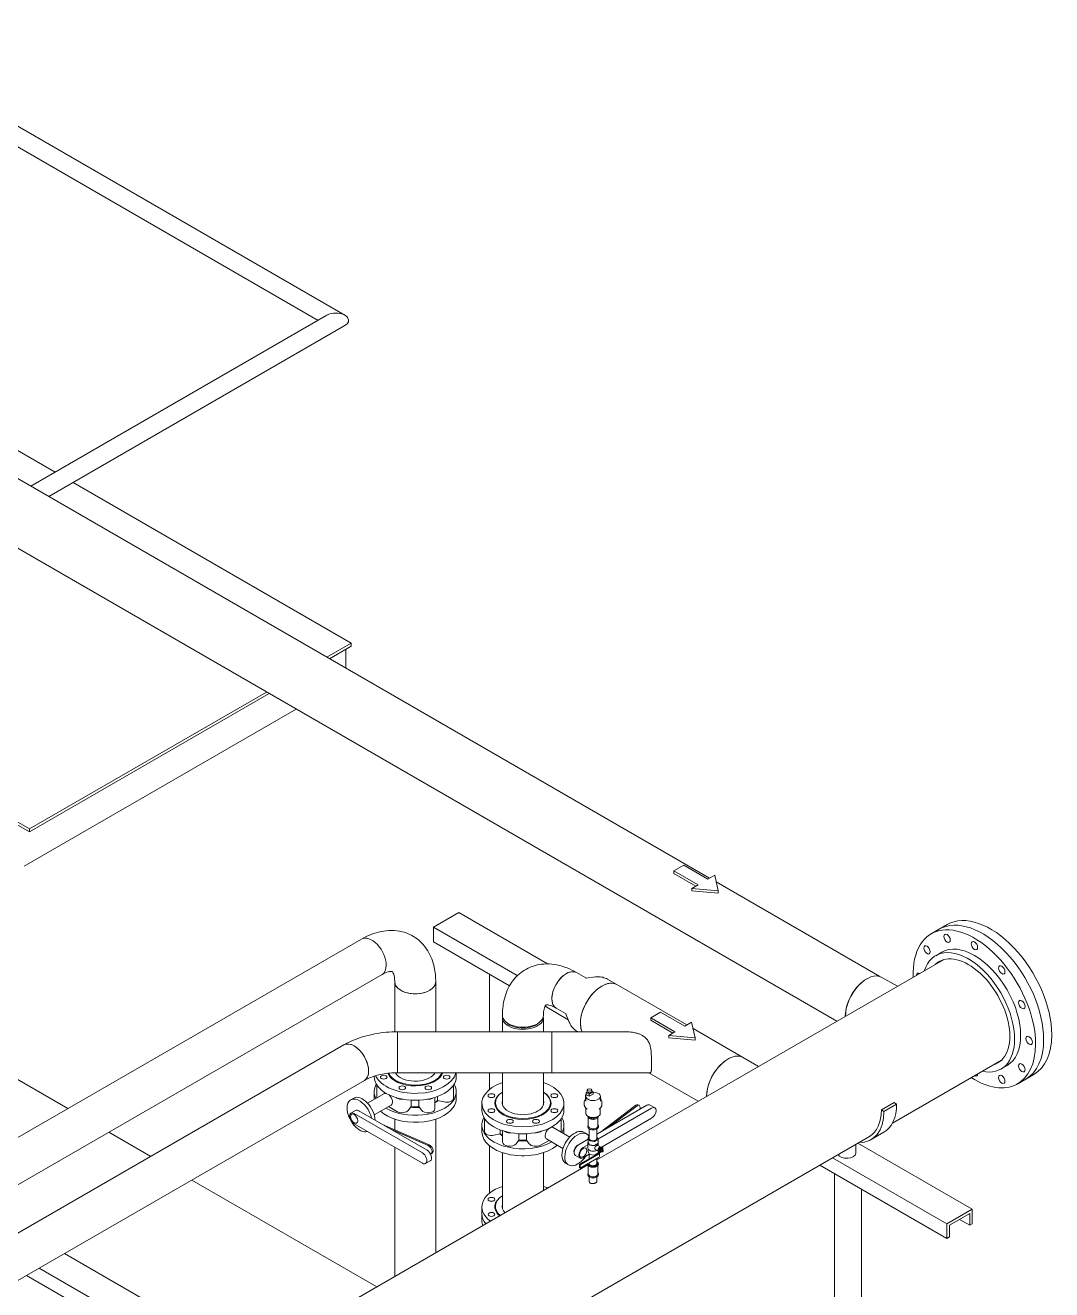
# Model space of a CAD drawing. Header units: millimetres. Extents: x -312439 to 477422, y -331570 to 212570.
# Drawn here: x 414690 to 416444, y 92585 to 94746 of the extents above; entities that cross this region are included whole.
import ezdxf

# ---------------------------------------------------------------- set-up
doc = ezdxf.new("R2010")
doc.units = ezdxf.units.MM

msp = doc.modelspace()

# ---------------------------------------------------------------- linework, layer by layer
at = {"color": 0, "linetype": 'Continuous', "lineweight": 0, "extrusion": (1.25969e-16, 0.816497, 0.57735)}
for p, q in [((414377.765, 94745.93), (415236.075, 94250.385)), ((414377.765, 94710.571), (415190.141, 94241.545)), ((415205.452, 94250.385), (414699.124, 93958.057)), ((415236.075, 94232.705), (414729.747, 93940.377)), ((415859.546, 93288.087), (414228.862, 94229.563)), ((414383.426, 94188.337), (414740.704, 93982.063)), ((416076.964, 93043.54), (414177.324, 94140.297)), ((414771.327, 93964.383), (415246.993, 93689.757)), ((415246.993, 93689.757), (415205.413, 93665.751)), ((415209.744, 93663.25), (415246.993, 93684.756)), ((415237.734, 93647.09), (415237.734, 93679.411)), ((415246.993, 93684.756), (415246.993, 93689.757)), ((415102.338, 93606.24), (414696.997, 93372.217)), ((414696.997, 93367.216), (415106.669, 93603.74)), ((414687.738, 93308.859), (415152.577, 93577.234)), ((414374.311, 93553.519), (414696.997, 93367.216)), ((414696.997, 93372.217), (414376.909, 93557.02)), ((413891.843, 93397.017), (414762.668, 92894.246)), ((414696.997, 93367.216), (414696.997, 93372.217)), ((415815.176, 93310.136), (415798.565, 93300.546)), ((415856.456, 93286.303), (415815.176, 93310.136)), ((415798.565, 93300.546), (415839.845, 93276.713)), ((415798.565, 93300.546), (415798.565, 93296.274)), ((415798.565, 93296.274), (415836.145, 93274.577)), ((415868.201, 93293.085), (415856.456, 93286.303)), ((415874.168, 93266.487), (415868.201, 93293.085)), ((416150.655, 93120.015), (415870.777, 93281.603)), ((415839.845, 93276.713), (415829.158, 93270.543)), ((415829.158, 93270.543), (415874.168, 93266.487)), ((415829.158, 93270.543), (415829.158, 93266.271)), ((415829.158, 93266.271), (415874.168, 93262.215)), ((415874.168, 93266.487), (415874.168, 93262.215)), ((415430.852, 93229.174), (415387.546, 93204.171)), ((415582.634, 93141.543), (415430.852, 93229.174)), ((415530.754, 93121.49), (415387.546, 93204.171)), ((415387.546, 93204.171), (415387.546, 93179.168)), ((416265.651, 93208.771), (416238.108, 93192.869)), ((413650.523, 92252.149), (415264.538, 93184.001)), ((415517.458, 93104.163), (415387.546, 93179.168)), ((416256.176, 93161.576), (416245.869, 93155.625)), ((416259.164, 93148.733), (415666.825, 92806.746)), ((415299.539, 93123.376), (413442.14, 92051.007)), ((415321.286, 93025.48), (415321.286, 93110.821)), ((415391.289, 93025.535), (415391.289, 93110.821)), ((415483.066, 93124.019), (415483.066, 93025.535)), ((415632.092, 93126.744), (415647.998, 93117.56)), ((415647.761, 93117.278), (415664.254, 93119.334)), ((415684.953, 93115.318), (415820.344, 93037.15)), ((416180.407, 93103.263), (416153.913, 93118.559)), ((415617.786, 93046.239), (415578.104, 93069.149)), ((415597.09, 93066.119), (415612.996, 93056.936)), ((415505.34, 93049.872), (415505.34, 93025.535)), ((415575.343, 93049.872), (415575.343, 93025.535)), ((415613.122, 93057.282), (415619.588, 93041.97)), ((415775.606, 93058.987), (415758.996, 93049.397)), ((415758.996, 93049.397), (415800.275, 93025.564)), ((415758.996, 93049.397), (415758.996, 93045.125)), ((415758.996, 93045.125), (415796.576, 93023.428)), ((415816.886, 93035.154), (415775.606, 93058.987)), ((415828.632, 93041.935), (415816.886, 93035.154)), ((415834.598, 93015.338), (415828.632, 93041.935)), ((415326.167, 93025.535), (415326.167, 92955.532)), ((415717.15, 93025.535), (415326.167, 93025.535)), ((415589.746, 92955.532), (415589.746, 93025.535)), ((415633.416, 93026.052), (415634.311, 93025.535)), ((415800.275, 93025.564), (415789.589, 93019.394)), ((415831.098, 93030.942), (415943.121, 92966.265)), ((413775.151, 92160.582), (415234.416, 93003.09)), ((415789.589, 93019.394), (415834.598, 93015.338)), ((415789.589, 93019.394), (415789.589, 93015.122)), ((415789.589, 93015.122), (415834.598, 93011.065)), ((415834.598, 93015.338), (415834.598, 93011.065)), ((416358.32, 92976.99), (416171.913, 92869.368)), ((415757.566, 92955.532), (415326.167, 92955.532)), ((415426.413, 92948.9), (415426.413, 92955.532)), ((415483.066, 92955.532), (415483.066, 92926.905)), ((415505.34, 92955.532), (415505.34, 92900.846)), ((415575.343, 92955.532), (415575.343, 92900.846)), ((415755.56, 92955.532), (415840.045, 92906.755)), ((416367.948, 92967.981), (416357.641, 92962.03)), ((413596.082, 91976.364), (415269.418, 92942.465)), ((415286.162, 92948.9), (415286.162, 92949.671)), ((415290.386, 92935.062), (415290.386, 92912.513)), ((415421.801, 92934.46), (415421.801, 92911.972)), ((416413.558, 92952.589), (416386.015, 92936.687)), ((415251.226, 92912.156), (415246.13, 92909.265)), ((415303.851, 92919.867), (415274.886, 92903.433)), ((415286.162, 92923.284), (415286.162, 92911.382)), ((415325.1, 92912.298), (415323.944, 92912.977)), ((415390.04, 92913.411), (415390.04, 92893.951)), ((415394.481, 92914.945), (415394.481, 92908.238)), ((415426.413, 92923.284), (415426.413, 92911.382)), ((415647.202, 92917.995), (415648.228, 92918.588)), ((415648.228, 92917.402), (415647.202, 92917.995)), ((415647.202, 92917.995), (415647.202, 92909.899)), ((415647.883, 92915.039), (415647.883, 92906.969)), ((415648.228, 92921.655), (415650.541, 92922.991)), ((415648.228, 92921.655), (415648.228, 92917.402)), ((415653.439, 92918.647), (415648.228, 92921.655)), ((415648.882, 92917.857), (415653.439, 92915.226)), ((415650.439, 92926.006), (415650.439, 92923.49)), ((415653.439, 92918.647), (415660.198, 92922.55)), ((415653.439, 92915.226), (415660.198, 92919.129)), ((415653.439, 92915.226), (415653.439, 92918.647)), ((415657.919, 92926.006), (415657.919, 92923.49)), ((415660.198, 92922.55), (415657.919, 92923.866)), ((415660.198, 92919.129), (415660.198, 92922.55)), ((415672.721, 92915.039), (415672.721, 92906.969)), ((415246.34, 92886.403), (415254.356, 92891.031)), ((415376.643, 92822.992), (415259.715, 92890.5)), ((415315.063, 92900.106), (415286.098, 92883.672)), ((415310.807, 92897.692), (415325.1, 92889.295)), ((415344.56, 92891.479), (415349.098, 92897.652)), ((415349.098, 92908.627), (415349.098, 92897.652)), ((415362.647, 92908.58), (415362.647, 92897.584)), ((415362.647, 92897.584), (415366.998, 92891.366)), ((415390.04, 92904.315), (415390.284, 92904.456)), ((415394.481, 92908.238), (415405.152, 92905.623)), ((415470.216, 92891.643), (415470.216, 92903.544)), ((415610.467, 92891.643), (415610.467, 92903.544)), ((415645.244, 92905.868), (415645.244, 92900.482)), ((415647.202, 92909.899), (415647.883, 92909.506)), ((415647.98, 92895.21), (415647.98, 92886.114)), ((415650.01, 92893.522), (415648.112, 92895.098)), ((415752.272, 92899.845), (415666.825, 92850.512)), ((415668.579, 92842.268), (415760.288, 92895.216)), ((415670.594, 92893.522), (415672.492, 92895.098)), ((415672.624, 92895.21), (415672.624, 92886.114)), ((415733.405, 92899.986), (415673.125, 92854.149)), ((415675.361, 92905.868), (415675.361, 92900.482)), ((415687.184, 92862.266), (415735.552, 92899.045)), ((415738.995, 92899.897), (415736.848, 92900.839)), ((415765.647, 92895.747), (415757.631, 92900.376)), ((416174.756, 92904.544), (416153.103, 92892.043)), ((416153.103, 92892.043), (416157.433, 92889.543)), ((416179.087, 92902.044), (416157.433, 92889.543)), ((416179.087, 92902.044), (416174.756, 92904.544)), ((415251.699, 92885.872), (415368.627, 92818.363)), ((415321.286, 92876.299), (415321.286, 92857.837)), ((415391.289, 92876.299), (415391.289, 92647.665)), ((415474.439, 92877.805), (415474.439, 92855.256)), ((415605.855, 92877.203), (415605.855, 92854.715)), ((415651.942, 92864.454), (415651.942, 92879.07)), ((415668.662, 92864.454), (415668.662, 92879.07)), ((415760.288, 92877.714), (415675.963, 92829.029)), ((414832.671, 92853.83), (414904.281, 92812.486)), ((415368.627, 92800.861), (415251.699, 92868.37)), ((415379.92, 92832.134), (415300.527, 92866.937)), ((415314.587, 92858.82), (415378.29, 92830.895)), ((415470.216, 92866.026), (415470.216, 92854.125)), ((415490.874, 92848.856), (415501.644, 92851.368)), ((415501.644, 92857.879), (415501.644, 92851.368)), ((415505.652, 92856.457), (415505.652, 92836.918)), ((415533.152, 92851.369), (415533.152, 92840.395)), ((415546.7, 92851.323), (415546.7, 92840.326)), ((415571.646, 92855.414), (415570.517, 92854.774)), ((415592.19, 92862.098), (415620.285, 92845.592)), ((415610.467, 92866.026), (415610.467, 92854.125)), ((415644.322, 92853.811), (415649.329, 92850.869)), ((415653.78, 92859.586), (415653.78, 92843.025)), ((415666.825, 92859.586), (415666.825, 92843.025)), ((416157.282, 92853.849), (416135.629, 92841.348)), ((415321.286, 92828.193), (415321.286, 92607.249)), ((416132.567, 92846.652), (415330.238, 92383.427)), ((415483.066, 92830.765), (415483.066, 92749.653)), ((415528.613, 92834.221), (415533.152, 92840.395)), ((415546.7, 92840.326), (415551.043, 92834.121)), ((415570.517, 92831.771), (415584.986, 92839.98)), ((415580.681, 92842.509), (415608.777, 92826.003)), ((415651.814, 92841.845), (415635.344, 92832.336)), ((415643.36, 92827.708), (415651.531, 92832.425)), ((415651.531, 92836.024), (415651.531, 92826.523)), ((415651.814, 92844.27), (415651.814, 92837.269)), ((415651.829, 92844.204), (415653.985, 92839.559)), ((415653.985, 92832.558), (415651.829, 92837.203)), ((415653.78, 92845.51), (415651.944, 92844.45)), ((415654.298, 92839.378), (415662.343, 92838.133)), ((415662.343, 92831.133), (415654.298, 92832.377)), ((415662.771, 92838.2), (415668.66, 92841.6)), ((415668.66, 92834.599), (415662.771, 92831.199)), ((415668.775, 92841.847), (415666.825, 92846.048)), ((415673.401, 92828.291), (415668.162, 92831.316)), ((415668.79, 92841.78), (415668.79, 92834.78)), ((415669.074, 92836.024), (415669.074, 92830.79)), ((415669.255, 92825.195), (415675.93, 92829.048)), ((415671.062, 92824.763), (415677.207, 92828.311)), ((415674.179, 92825.67), (415675.745, 92825.53)), ((415675.93, 92829.048), (415677.207, 92828.311)), ((415677.207, 92828.311), (415677.207, 92823.494)), ((416109.127, 92818.009), (416109.127, 92833.119)), ((416308.5, 92722.464), (416112.984, 92835.345)), ((415373.986, 92800.33), (415382.002, 92804.958)), ((415383.48, 92817.068), (415385.11, 92818.308)), ((415505.34, 92819.042), (415505.34, 92723.595)), ((415575.343, 92819.042), (415575.343, 92753.929)), ((415638.001, 92809.675), (415629.985, 92814.303)), ((415637.003, 92798.995), (415668.531, 92817.197)), ((415638.281, 92798.257), (415669.808, 92816.459)), ((415638.281, 92792.356), (415669.808, 92810.559)), ((415653.78, 92816.221), (415643.36, 92810.206)), ((415651.814, 92825.245), (415651.814, 92820.767)), ((415651.829, 92820.701), (415653.985, 92816.056)), ((415653.78, 92816.499), (415653.78, 92808.68)), ((415654.298, 92815.875), (415662.343, 92814.63)), ((415662.771, 92814.697), (415668.66, 92818.097)), ((415669.255, 92821.524), (415664.196, 92824.446)), ((415666.825, 92817.037), (415666.825, 92816.212)), ((415666.825, 92808.836), (415666.825, 92800.432)), ((415668.79, 92821.793), (415668.79, 92818.277)), ((415669.255, 92818.207), (415669.255, 92825.195)), ((415671.062, 92824.763), (415671.062, 92812.306)), ((415671.062, 92818.862), (415674.002, 92820.559)), ((415672.308, 92821.255), (415672.308, 92823.343)), ((415673.205, 92820.64), (415672.368, 92821.123)), ((415672.41, 92823.605), (415673.976, 92825.553)), ((415673.146, 92820.772), (415673.146, 92822.859)), ((415673.247, 92823.122), (415674.813, 92825.069)), ((415674.813, 92820.487), (415673.247, 92820.627)), ((415675.645, 92820.435), (415674.057, 92821.351)), ((415675.017, 92825.187), (415676.582, 92825.047)), ((415675.122, 92820.736), (415675.017, 92820.604)), ((415677.36, 92823.406), (415675.773, 92824.323)), ((415676.625, 92825.034), (415675.787, 92825.517)), ((415676.684, 92824.902), (415676.684, 92823.796)), ((416265.193, 92697.461), (416069.677, 92810.342)), ((415651.453, 92797.871), (414185.215, 91951.338)), ((415613.298, 92801.005), (415618.305, 92798.063)), ((415637.003, 92793.094), (415637.003, 92798.995)), ((415637.003, 92798.995), (415638.281, 92798.257)), ((415638.281, 92792.356), (415637.003, 92793.094)), ((415638.281, 92798.257), (415638.281, 92792.356)), ((415651.942, 92782.482), (415651.942, 92797.099)), ((415653.78, 92801.304), (415653.78, 92800.432)), ((415668.662, 92800.379), (415668.662, 92800.432)), ((415668.662, 92782.482), (415668.662, 92797.099)), ((416265.193, 92672.458), (416048.024, 92797.841)), ((416073.004, 92783.418), (416073.004, 92442.636)), ((414974.284, 92772.069), (415290.524, 92589.488)), ((415653.78, 92777.614), (415653.78, 92769.771)), ((415666.825, 92777.614), (415666.825, 92769.771)), ((416118.938, 92756.898), (416118.938, 92468.936)), ((415470.216, 92702.784), (415470.216, 92726.293)), ((416265.193, 92697.461), (416308.5, 92722.464)), ((416308.5, 92722.464), (416308.5, 92697.461)), ((416265.193, 92672.458), (416265.193, 92697.461)), ((416304.169, 92714.963), (416269.524, 92694.961)), ((416304.169, 92694.961), (416286.846, 92704.962)), ((416304.169, 92694.961), (416304.169, 92714.963)), ((416308.5, 92697.461), (416304.169, 92694.961)), ((416269.524, 92674.958), (416265.193, 92672.458)), ((416269.524, 92694.961), (416269.524, 92674.958)), ((415072.998, 92463.9), (414756.758, 92646.481)), ((415029.692, 92438.897), (414713.452, 92621.478)), ((415008.038, 92426.395), (414691.798, 92608.976))]:
    msp.add_line(p, q, dxfattribs=at)
at = {"color": 0, "linetype": 'Continuous', "lineweight": 0}
for centre, major_axis, ratio, start_param, end_param in [((415220.764, 94241.545), (21.653, 0), 0.57735027, 1.57079633, 2.35619449), ((415220.764, 94241.545), (21.653, 0), 0.57735027, 5.49778714, 7.85398163), ((416325.833, 93072.729), (73.953, -128.091), 0.57735027, 0.78539816, 3.14159265), ((416339.605, 93080.68), (73.953, -128.091), 0.57735027, 0.78539816, 3.14159265), ((416312.062, 93064.778), (73.953, -128.091), 0.57735027, 0.78539816, 3.97765017), ((415282.038, 93153.689), (-17.501, 30.312), 0.57735027, 3.92699082, 6.28318531), ((416312.062, 93064.778), (55.886, -96.797), 0.57735027, 0, 3.14159265), ((416301.755, 93058.827), (55.886, -96.797), 0.57735027, 0.78539816, 3.6213146), ((416301.755, 93058.827), (50.068, -86.72), 0.57735027, 6.14317148, 9.56479178), ((415282.038, 93153.689), (-17.501, 30.312), 0.57735027, 3.14159265, 3.92699082), ((415614.591, 93096.431), (-17.501, -30.312), 0.57735027, 3.14159265, 6.28318531), ((415614.591, 93096.431), (17.501, 30.312), 0.57735027, 0, 3.14159265), ((415356.288, 93110.821), (-35.002, 0), 0.57735027, 0, 0.78539816), ((415356.288, 93110.821), (35.002, 0), 0.57735027, 3.14159265, 5.49778714), ((415356.288, 93110.821), (-35.002, 0), 0.57735027, 0.78539816, 3.14159265), ((415356.288, 93110.821), (35.002, 0), 0.57735027, 5.49778714, 6.28318531), ((415675.091, 93061.502), (-25.769, -44.633), 0.57735027, 3.14159265, 5.90436994), ((415675.091, 93061.502), (-25.769, -44.633), 0.57735027, 3.14159265, 3.92699082), ((416127.776, 93073.713), (-25.769, -44.633), 0.57735027, 3.92194029, 5.49778714), ((416128.145, 93073.926), (25.769, 44.633), 0.57735027, 0, 2.37609433), ((416218.519, 93118.785), (3.889, -6.736), 0.57735027, 2.37697695, 3.90620835), ((415675.091, 93061.502), (-25.769, -44.633), 0.57735027, 3.92699082, 5.90436994), ((415540.342, 93049.872), (-35.002, 0), 0.57735027, 6.19172624, 7.06858347), ((415540.342, 93053.563), (35.002, 0), 0.57735027, 3.14159265, 6.28318531), ((415540.342, 93049.872), (-35.002, 0), 0.57735027, 0.78539816, 3.23305172), ((416127.776, 93073.713), (-25.769, -44.633), 0.57735027, 5.49778714, 5.51768699), ((415540.342, 93049.872), (-31.315, 0), 0.57735027, 0.53348351, 0.78539816), ((415540.342, 93049.872), (-31.315, 0), 0.57735027, 0.78539816, 2.60810915), ((416339.605, 93080.68), (73.953, -128.091), 0.57735027, 0, 0.78539816), ((415251.917, 92972.777), (-17.501, 30.312), 0.57735027, 3.14159265, 6.28318531), ((415251.917, 92972.777), (17.501, -30.312), 0.57735027, 0, 3.14159265), ((416312.062, 93064.778), (73.953, -128.091), 0.57735027, 5.44712779, 7.06858347), ((416301.755, 93058.827), (55.886, -96.797), 0.57735027, 5.80346336, 7.06858347), ((416325.833, 93072.729), (73.953, -128.091), 0.57735027, 0, 0.78539816), ((415890.853, 92936.932), (25.769, 44.633), 0.57735027, 0, 2.37623545), ((415890.853, 92936.932), (-25.769, -44.633), 0.57735027, 3.92699082, 5.5178281), ((415890.853, 92936.932), (-25.769, -44.633), 0.57735027, 3.14159265, 3.92699082), ((415356.288, 92960.802), (-70.126, 0), 0.57735027, 0.26006847, 3.01107352), ((415356.288, 92960.802), (-48.077, 0), 0.57735027, 0.22648369, 2.95059858), ((415356.288, 92961.602), (-47.097, 0), 0.57735027, 0.25613845, 2.91648715), ((415356.288, 92961.602), (-35.522, 0), 0.57735027, 0.30293412, 2.74889357), ((415356.288, 92961.602), (-35.522, 0), 0.57735027, 2.74889357, 2.84114837), ((415356.288, 92923.284), (70.126, 0), 0.57735027, 2.81970618, 3.43585727), ((415356.288, 92948.9), (-70.126, 0), 0.57735027, 0, 3.14159265), ((415302.342, 92935.516), (-11.956, 0), 0.57735027, 0.07325827, 0.73845409), ((415409.845, 92934.975), (11.956, 0), 0.57735027, 5.52075839, 6.19932215), ((415356.288, 92923.284), (70.126, 0), 0.57735027, 5.89048623, 6.60507178), ((415540.342, 92903.544), (70.126, 0), 0.57735027, 2.09338692, 7.33139104), ((416312.062, 92956.764), (3.889, -6.736), 0.57735027, 5.51856961, 7.04780101), ((415261.242, 92882.63), (-15.111, 26.634), 0.57229596, 4.22328271, 7.07290387), ((415266.337, 92885.521), (15.111, -26.634), 0.57229596, 0.84465523, 3.14159265), ((415302.342, 92912.513), (-11.956, 0), 0.57735027, 0, 0.04072519), ((415309.457, 92909.986), (5.606, -9.88), 0.57229596, 2.72511373, 3.14159265), ((415309.457, 92909.986), (5.606, -9.88), 0.57229596, 0, 2.09969359), ((415333.554, 92917.179), (-11.956, 0), 0.57735027, 0.78539816, 1.69113205), ((415378.084, 92916.954), (-11.956, 0), 0.57735027, 1.43157265, 2.46050589), ((415540.342, 92903.544), (-48.077, 0), 0.57735027, 5.52782631, 10.18013696), ((415540.342, 92904.345), (-47.097, 0), 0.57735027, 5.55018906, 10.15777421), ((415660.302, 92915.039), (12.419, 0), 0.57735027, 2.73769327, 7.86235498), ((415654.179, 92923.49), (3.74, 0), 0.57735027, 3.14159265, 6.28318531), ((415654.103, 92922.039), (1.983, 0), 0.57735027, 3.49441419, 5.86999607), ((415261.242, 92882.63), (-15.111, 26.634), 0.57229596, 0.78971856, 3.02809865), ((415259.715, 92881.749), (-5.359, 9.282), 0.57735027, 5.49778714, 6.28318531), ((415356.288, 92911.382), (70.126, 0), 0.57735027, 3.14159265, 3.17922455), ((415356.288, 92911.382), (70.126, 0), 0.57735027, 3.70321289, 5.89048623), ((415356.288, 92923.284), (70.126, 0), 0.57735027, 3.91453101, 5.89048623), ((415333.554, 92894.176), (11.956, 0), 0.57735027, 3.92699082, 5.88176147), ((415356.288, 92923.284), (47.097, 0), 0.57735027, 4.54077661, 4.86544342), ((415356.288, 92924.084), (-48.077, 0), 0.57735027, 1.4059879, 1.7175458), ((415356.288, 92925.097), (48.077, 0), 0.57735027, 4.56228331, 4.8450414), ((415378.084, 92893.951), (11.956, 0), 0.57735027, 3.52556698, 6.28318531), ((415356.288, 92925.097), (48.077, 0), 0.57735027, 5.4906313, 5.63043956), ((415356.288, 92924.084), (-48.077, 0), 0.57735027, 2.34903865, 2.35619449), ((415356.288, 92924.084), (-48.077, 0), 0.57735027, 2.35619449, 2.52340233), ((415409.845, 92911.972), (11.956, 0), 0.57735027, 4.30900682, 6.28318531), ((415356.288, 92911.382), (70.126, 0), 0.57735027, 5.89048623, 6.28318531), ((415540.342, 92891.643), (-70.126, 0), 0.57735027, 0, 3.14159265), ((415540.342, 92904.345), (35.522, 0), 0.57735027, 2.97018023, 4.3196899), ((415540.342, 92904.345), (35.522, 0), 0.57735027, 4.3196899, 6.45459773), ((415733.405, 92892.986), (3.442, 7.853), 0.49374699, 0, 0.7260513), ((415735.552, 92892.044), (-3.442, -7.853), 0.49374699, 1.89671174, 3.86764395), ((415752.272, 92891.094), (5.359, 9.282), 0.57735027, 0, 0.78539816), ((415760.288, 92886.465), (5.359, 9.282), 0.57735027, 3.92699082, 7.06858347), ((416082.989, 92932.523), (49.578, -85.871), 0.57735027, 0, 0.78539816), ((416104.642, 92945.025), (52.64, -91.175), 0.57735027, 0, 0.78539816), ((415251.699, 92877.121), (-5.359, 9.282), 0.57735027, 5.49778714, 8.6393798), ((415261.242, 92882.63), (-4.387, 7.599), 0.57735027, 5.49778714, 5.71977323), ((415540.342, 92866.026), (-70.126, 0), 0.57735027, 5.96129884, 7.46128255), ((415486.395, 92878.259), (-11.956, 0), 0.57735027, 0.07327243, 0.7384428), ((415593.899, 92877.717), (11.956, 0), 0.57735027, 5.52075839, 6.19932215), ((415540.342, 92866.026), (-70.126, 0), 0.57735027, 2.82472979, 3.46347913), ((415660.302, 92886.114), (12.322, 0), 0.57735027, 3.14159265, 6.28318531), ((415660.302, 92882.351), (8.36, 0), 0.57735027, 3.51203968, 5.49778714), ((415660.302, 92882.404), (8.36, 0), 0.57735027, 3.52948655, 5.49778714), ((415660.302, 92882.351), (8.36, 0), 0.57735027, 5.49778714, 5.91273828), ((415660.302, 92882.404), (8.36, 0), 0.57735027, 5.49778714, 5.89529141), ((416082.989, 92932.523), (-52.64, 91.175), 0.57735027, 2.79882073, 3.92699082), ((415540.342, 92854.125), (70.126, 0), 0.57735027, 3.14159265, 4.3196899), ((415486.395, 92855.256), (-11.956, 0), 0.57735027, 0, 1.95477066), ((415540.342, 92866.826), (48.077, 0), 0.57735027, 3.74208005, 3.90636132), ((415540.342, 92867.84), (-48.077, 0), 0.57735027, 0.63529249, 0.76476867), ((415517.608, 92859.921), (-11.956, 0), 0.57735027, 0.66582243, 1.69113205), ((415562.137, 92859.697), (-11.956, 0), 0.57735027, 1.43156164, 2.34747804), ((415586.435, 92852.304), (-5.754, -9.795), 0.58236072, 4.17952867, 5.50218352), ((415586.435, 92852.304), (-5.754, -9.795), 0.58236072, 5.50218352, 6.28318531), ((415586.435, 92852.304), (-5.754, -9.795), 0.58236072, 3.14159265, 3.586202), ((415593.899, 92854.715), (11.956, 0), 0.57735027, 6.19370805, 6.28318531), ((415628.81, 92827.408), (-15.512, -26.403), 0.58236072, 3.14159265, 5.50218352), ((415540.342, 92854.125), (70.126, 0), 0.57735027, 6.21707389, 6.28318531), ((415633.817, 92824.466), (-15.512, -26.403), 0.58236072, 2.77842735, 5.50218352), ((415660.302, 92864.454), (8.36, 0), 0.57735027, 3.14159265, 5.49778714), ((415660.302, 92864.454), (8.36, 0), 0.57735027, 5.49778714, 6.28318531), ((415378.29, 92823.894), (5.19, -6.825), 0.65029269, 6.07433753, 8.56148387), ((415379.92, 92825.133), (5.19, -6.825), 0.65029269, 0, 2.27829856), ((415517.608, 92836.918), (11.956, 0), 0.57735027, 3.14159265, 5.88176147), ((415540.342, 92866.026), (-70.126, 0), 0.57735027, 1.17809725, 2.35063296), ((415540.342, 92854.125), (70.126, 0), 0.57735027, 4.3196899, 5.69982288), ((415540.342, 92866.026), (47.097, 0), 0.57735027, 4.54077661, 4.86544352), ((415540.342, 92866.826), (48.077, 0), 0.57735027, 4.54758055, 4.85913853), ((415540.342, 92867.84), (48.077, 0), 0.57735027, 4.56228331, 4.8450414), ((415562.137, 92836.694), (11.956, 0), 0.57735027, 3.52359846, 5.4890707), ((415635.344, 92823.585), (-5.359, -9.282), 0.57735027, 3.92699082, 6.28318531), ((415633.817, 92824.466), (-4.387, -7.599), 0.57735027, 3.92699082, 5.49778714), ((415643.36, 92818.957), (-5.359, -9.282), 0.57735027, 3.92699082, 7.06858347), ((415660.302, 92836.024), (8.772, 0), 0.57735027, 2.88651781, 3.92699082), ((415660.302, 92826.523), (8.772, 0), 0.57735027, 3.14159265, 3.92699082), ((415652.257, 92844.27), (-0.442, 0), 0.57735027, 5.49778714, 6.54498469), ((415652.257, 92837.269), (-0.442, 0), 0.57735027, 0, 0.26179939), ((415660.302, 92843.025), (-6.523, 0), 0.57735027, 0, 3.14159265), ((415654.413, 92839.625), (-0.442, 0), 0.57735027, 0.26179939, 1.30899694), ((415654.413, 92832.624), (-0.442, 0), 0.57735027, 0.26179939, 0.78539816), ((415660.302, 92836.024), (8.772, 0), 0.57735027, 3.92699082, 4.97418837), ((415654.413, 92832.624), (-0.442, 0), 0.57735027, 0.78539816, 1.30899694), ((415662.458, 92838.38), (0.442, 0), 0.57735027, 4.45058959, 5.49778714), ((415662.458, 92831.379), (-0.442, 0), 0.57735027, 1.30899694, 1.83259571), ((415660.302, 92836.024), (8.772, 0), 0.57735027, 4.97418837, 6.02138592), ((415662.458, 92831.379), (-0.442, 0), 0.57735027, 1.83259571, 2.35619449), ((415671.418, 92824.856), (-1.983, -3.435), 0.57735027, 3.92699082, 6.18802216), ((415668.347, 92841.78), (0.442, 0), 0.57735027, 5.49778714, 6.54498469), ((415668.347, 92834.78), (0.442, 0), 0.57735027, 5.49778714, 6.02138592), ((415660.302, 92836.024), (8.772, 0), 0.57735027, 6.02138592, 6.53826015), ((415668.347, 92834.78), (0.442, 0), 0.57735027, 6.02138592, 6.28318531), ((415671.418, 92824.856), (-1.983, -3.435), 0.57735027, 2.86852535, 3.92699082), ((415674.077, 92825.408), (0.144, 0.249), 0.57735027, 0.26179939, 1.30899694), ((415368.627, 92809.612), (5.359, -9.282), 0.57735027, 5.49778714, 8.6393798), ((415376.643, 92814.24), (5.359, -9.282), 0.57735027, 0, 2.35619449), ((415628.81, 92827.408), (-15.512, -26.403), 0.58236072, 5.50218352, 6.28318531), ((415633.817, 92824.466), (-15.512, -26.403), 0.58236072, 5.50218352, 7.74056361), ((415633.817, 92824.466), (-4.387, -7.599), 0.57735027, 5.49778714, 5.72091355), ((415652.257, 92820.767), (-0.442, 0), 0.57735027, 0, 0.26179939), ((415654.413, 92816.122), (-0.442, 0), 0.57735027, 0.26179939, 1.30899694), ((415660.302, 92826.523), (8.772, 0), 0.57735027, 3.92699082, 4.97418837), ((415662.458, 92814.877), (0.442, 0), 0.57735027, 4.45058959, 5.49778714), ((415660.302, 92826.523), (8.772, 0), 0.57735027, 4.97418837, 5.52158694), ((415666.782, 92818.207), (2.473, 0), 0.57735027, 5.49778714, 6.28318531), ((415668.347, 92818.277), (0.442, 0), 0.57735027, 5.49778714, 6.28318531), ((415666.782, 92818.207), (4.28, 0), 0.57735027, 5.49778714, 6.28318531), ((415666.782, 92812.306), (4.28, 0), 0.57735027, 5.49778714, 6.28318531), ((415672.512, 92823.46), (-0.144, -0.249), 0.57735027, 4.45058959, 5.49778714), ((415672.512, 92821.372), (-0.144, -0.249), 0.57735027, 5.49778714, 6.28318531), ((415673.349, 92822.977), (0.144, 0.249), 0.57735027, 1.30899694, 2.35619449), ((415673.349, 92820.889), (-0.144, -0.249), 0.57735027, 5.49778714, 6.54498469), ((415674.915, 92824.925), (0.144, 0.249), 0.57735027, 0.26179939, 1.30899694), ((415674.915, 92820.749), (-0.144, -0.249), 0.57735027, 0.26179939, 1.30899694), ((415675.643, 92825.268), (0.144, 0.249), 0.57735027, 0, 0.26179939), ((415676.481, 92824.785), (0.144, 0.249), 0.57735027, 5.49778714, 6.54498469), ((416093.816, 92818.009), (15.311, 0), 0.57735027, 3.4015979, 6.28318531), ((415660.302, 92782.482), (8.36, 0), 0.57735027, 3.14159265, 5.49778714), ((415660.302, 92800.379), (8.36, 0), 0.57735027, 3.16923198, 5.49778714), ((415660.302, 92800.432), (8.36, 0), 0.57735027, 3.17985311, 5.49778714), ((415660.302, 92800.432), (6.523, 0), 0.57735027, 3.14159265, 5.49778714), ((415660.302, 92800.432), (6.523, 0), 0.57735027, 5.49778714, 6.28318531), ((415660.302, 92800.432), (8.36, 0), 0.57735027, 5.49778714, 6.95896453), ((415660.302, 92800.379), (8.36, 0), 0.57735027, 5.49778714, 6.28318531), ((415660.302, 92782.482), (8.36, 0), 0.57735027, 5.49778714, 6.28318531), ((415540.342, 92726.293), (-70.126, 0), 0.57735027, 5.23497958, 6.938493), ((415540.342, 92726.293), (-70.126, 0), 0.57735027, 4.05708128, 4.18979838), ((415540.342, 92726.293), (48.077, 0), 0.57735027, 2.38623365, 3.73662814), ((415540.342, 92727.093), (47.097, 0), 0.57735027, 2.4085964, 3.75378036), ((415540.342, 92727.093), (-35.522, 0), 0.57735027, 6.11177289, 6.83804009), ((415540.342, 92714.391), (70.126, 0), 0.57735027, 3.14159265, 3.58264167), ((415540.342, 92702.784), (70.126, 0), 0.57735027, 3.14159265, 3.35618371)]:
    msp.add_ellipse(centre, major_axis=major_axis, ratio=ratio, start_param=start_param, end_param=end_param, dxfattribs=at)
for centre, major_axis in [((416265.29, 93185.324), (3.889, -6.736)), ((416231.051, 93165.556), (3.889, -6.736)), ((416312.062, 93172.792), (3.889, -6.736)), ((416358.833, 93131.317), (3.889, -6.736)), ((416393.072, 93072.014), (3.889, -6.736)), ((416405.604, 93010.771), (3.889, -6.736)), ((416393.072, 92964), (3.889, -6.736)), ((415302.534, 92947.947), (5.818, 0)), ((415410.042, 92947.947), (-5.818, 0)), ((416358.833, 92944.232), (3.889, -6.736)), ((415334.022, 92929.767), (5.818, 0)), ((415378.553, 92929.767), (-5.818, 0)), ((415486.588, 92916.399), (5.818, 0)), ((415594.095, 92916.399), (-5.818, 0)), ((415654.179, 92926.006), (3.74, 0)), ((415486.588, 92890.689), (5.818, 0)), ((415594.095, 92890.689), (-5.818, 0)), ((415251.699, 92877.121), (-4.387, 7.599)), ((415518.076, 92872.51), (5.818, 0)), ((415562.607, 92872.51), (-5.818, 0)), ((415643.36, 92818.957), (-4.387, -7.599)), ((415676.503, 92821.92), (0.858, 1.486)), ((415486.571, 92739.124), (5.818, 0)), ((415486.605, 92713.414), (5.818, 0))]:
    msp.add_ellipse(centre, major_axis=major_axis, ratio=0.57735027, dxfattribs=at)
for points, knots in [([(415264.538, 93184.001), (415275.062, 93190.077), (415286.246, 93194.661), (415309.588, 93199.38), (415321.834, 93199.548), (415342.964, 93194.277), (415351.884, 93190.044), (415366.85, 93178.627), (415372.955, 93171.645), (415383.057, 93155.205), (415386.628, 93145.568), (415390.504, 93127.556), (415391.289, 93119.235), (415391.289, 93110.821)], [4.71238898, 4.71238898, 4.71238898, 4.71238898, 5.02654825, 5.02654825, 5.33378375, 5.33378375, 5.57200607, 5.57200607, 5.8007641, 5.8007641, 6.06565523, 6.06565523, 6.28318531, 6.28318531, 6.28318531, 6.28318531]), ([(415299.539, 93123.376), (415303.493, 93125.659), (415307.044, 93127.122), (415312.574, 93128.704), (415314.539, 93128.843), (415317.056, 93128.743), (415317.036, 93128.579), (415317.044, 93128.575), (415317.351, 93128.536), (415318.984, 93125.631), (415320.057, 93122.954), (415321.061, 93116.621), (415321.286, 93113.891), (415321.286, 93110.821)], [4.71238898, 4.71238898, 4.71238898, 4.71238898, 4.95951548, 4.95951548, 5.20340272, 5.20340272, 5.51332808, 5.51332808, 5.82748735, 5.82748735, 6.11701485, 6.11701485, 6.28318531, 6.28318531, 6.28318531, 6.28318531]), ([(415632.092, 93126.744), (415621.567, 93132.82), (415610.384, 93137.404), (415587.041, 93142.123), (415574.796, 93142.291), (415553.666, 93137.02), (415544.745, 93132.786), (415529.78, 93121.37), (415523.674, 93114.388), (415513.573, 93097.947), (415510.002, 93088.31), (415506.125, 93070.298), (415505.34, 93061.978), (415505.34, 93053.563)], [4.71238898, 4.71238898, 4.71238898, 4.71238898, 5.02654825, 5.02654825, 5.33378375, 5.33378375, 5.57200607, 5.57200607, 5.8007641, 5.8007641, 6.06565523, 6.06565523, 6.28318531, 6.28318531, 6.28318531, 6.28318531]), ([(415647.998, 93117.56), (415648.109, 93117.496), (415648.225, 93117.44), (415648.363, 93117.385), (415648.398, 93117.372), (415648.429, 93117.361)], [0.785398163, 0.785398163, 0.785398163, 0.785398163, 0.867755899, 0.867755899, 0.897613307, 0.897613307, 0.897613307, 0.897613307]), ([(415684.953, 93115.318), (415683.654, 93116.068), (415682.301, 93116.725), (415679.536, 93117.835), (415678.124, 93118.288), (415675.289, 93118.991), (415673.866, 93119.242), (415671.047, 93119.558), (415669.651, 93119.624), (415666.911, 93119.594), (415665.566, 93119.498), (415664.254, 93119.334)], [0.785398163, 0.785398163, 0.785398163, 0.785398163, 0.867755899, 0.867755899, 0.950113634, 0.950113634, 1.032471369, 1.032471369, 1.114829104, 1.114829104, 1.197186839, 1.197186839, 1.197186839, 1.197186839]), ([(415597.09, 93066.119), (415593.136, 93068.402), (415589.586, 93069.865), (415584.056, 93071.447), (415582.09, 93071.586), (415579.574, 93071.485), (415579.593, 93071.322), (415579.585, 93071.317), (415579.278, 93071.279), (415577.645, 93068.374), (415576.572, 93065.697), (415575.568, 93059.364), (415575.343, 93056.633), (415575.343, 93053.563)], [4.71238898, 4.71238898, 4.71238898, 4.71238898, 4.95951548, 4.95951548, 5.20340272, 5.20340272, 5.51332808, 5.51332808, 5.82748735, 5.82748735, 6.11701485, 6.11701485, 6.28318531, 6.28318531, 6.28318531, 6.28318531]), ([(415613.384, 93056.661), (415613.359, 93056.683), (415613.331, 93056.707), (415613.214, 93056.799), (415613.108, 93056.871), (415612.996, 93056.936)], [3.814775673, 3.814775673, 3.814775673, 3.814775673, 3.844633082, 3.844633082, 3.926990817, 3.926990817, 3.926990817, 3.926990817]), ([(415619.588, 93041.97), (415620.102, 93040.752), (415620.692, 93039.54), (415622.036, 93037.152), (415622.79, 93035.976), (415624.474, 93033.692), (415625.403, 93032.586), (415627.43, 93030.482), (415628.528, 93029.486), (415630.871, 93027.646), (415632.116, 93026.802), (415633.416, 93026.052)], [3.515202141, 3.515202141, 3.515202141, 3.515202141, 3.597559876, 3.597559876, 3.679917611, 3.679917611, 3.762275347, 3.762275347, 3.844633082, 3.844633082, 3.926990817, 3.926990817, 3.926990817, 3.926990817]), ([(415326.167, 93025.535), (415319.61, 93025.535), (415313.054, 93025.238), (415300.051, 93024.049), (415293.605, 93023.157), (415280.925, 93020.779), (415274.693, 93019.292), (415262.542, 93015.718), (415256.623, 93013.63), (415245.192, 93008.835), (415239.679, 93006.128), (415234.416, 93003.09)], [0.785398163, 0.785398163, 0.785398163, 0.785398163, 0.942477796, 0.942477796, 1.099557429, 1.099557429, 1.256637061, 1.256637061, 1.413716694, 1.413716694, 1.570796327, 1.570796327, 1.570796327, 1.570796327]), ([(415717.15, 93025.535), (415717.965, 93025.535), (415718.786, 93025.52), (415721.355, 93025.424), (415723.114, 93025.29), (415726.622, 93024.883), (415728.37, 93024.611), (415731.82, 93023.924), (415733.522, 93023.509), (415736.843, 93022.528), (415738.463, 93021.962), (415741.585, 93020.666), (415743.087, 93019.936), (415744.513, 93019.112), (415745.413, 93018.593), (415746.309, 93018.021), (415748.058, 93016.763), (415748.911, 93016.078), (415750.541, 93014.589), (415751.319, 93013.786), (415752.773, 93012.062), (415753.45, 93011.142), (415754.688, 93009.193), (415755.251, 93008.162), (415756.258, 93006.005), (415756.704, 93004.879), (415757.483, 93002.557), (415757.817, 93001.36), (415758.39, 92998.928), (415758.629, 92997.691), (415759.004, 92995.379), (415759.153, 92994.276), (415759.409, 92992.033), (415759.516, 92990.892), (415759.694, 92988.595), (415759.766, 92987.438), (415759.884, 92985.129), (415759.93, 92983.976), (415760.003, 92981.697), (415760.03, 92980.57), (415760.072, 92978.357), (415760.087, 92977.273), (415760.109, 92975.165), (415760.116, 92974.142), (415760.125, 92972.172), (415760.127, 92971.226), (415760.127, 92969.425), (415760.125, 92968.54), (415760.116, 92966.821), (415760.109, 92965.988), (415760.087, 92964.395), (415760.072, 92963.635), (415760.03, 92962.202), (415760.003, 92961.53), (415759.93, 92960.286), (415759.884, 92959.713), (415759.766, 92958.677), (415759.694, 92958.213), (415759.516, 92957.399), (415759.409, 92957.048), (415759.153, 92956.459), (415759.004, 92956.221), (415758.629, 92955.824), (415758.39, 92955.677), (415757.94, 92955.555), (415757.762, 92955.532), (415757.566, 92955.532)], [-54.03608576, -54.03608576, -54.03608576, -54.03608576, -49.38266253, -49.38266253, -39.50613003, -39.50613003, -29.62959752, -29.62959752, -19.75306501, -19.75306501, -9.87653251, -9.87653251, 0, 0, 0, 6.23412306, 6.23412306, 12.46824612, 12.46824612, 18.70236918, 18.70236918, 24.93649225, 24.93649225, 31.17061531, 31.17061531, 37.40473837, 37.40473837, 43.63886143, 43.63886143, 49.87298449, 49.87298449, 55.275467, 55.275467, 60.67794951, 60.67794951, 66.08043203, 66.08043203, 71.48291454, 71.48291454, 76.88539705, 76.88539705, 82.28787956, 82.28787956, 87.69036207, 87.69036207, 93.09284458, 93.09284458, 98.49532709, 98.49532709, 103.89780961, 103.89780961, 109.30029212, 109.30029212, 114.70277463, 114.70277463, 120.10525714, 120.10525714, 125.50773965, 125.50773965, 130.91022216, 130.91022216, 136.31270468, 136.31270468, 142.54682774, 142.54682774, 146.09893682, 146.09893682, 146.09893682, 146.09893682]), ([(415326.167, 92955.532), (415321.727, 92955.532), (415317.287, 92955.33), (415308.568, 92954.533), (415304.29, 92953.938), (415296.054, 92952.393), (415292.096, 92951.442), (415284.652, 92949.253), (415281.166, 92948.013), (415274.805, 92945.345), (415271.931, 92943.916), (415269.418, 92942.465)], [0.785398163, 0.785398163, 0.785398163, 0.785398163, 0.942477796, 0.942477796, 1.099557429, 1.099557429, 1.256637061, 1.256637061, 1.413716694, 1.413716694, 1.570796327, 1.570796327, 1.570796327, 1.570796327]), ([(415645.244, 92905.868), (415645.244, 92906.796), (415645.494, 92907.722), (415646.289, 92909.166), (415646.702, 92909.714), (415647.202, 92910.231)], [3.926990817, 3.926990817, 3.926990817, 3.926990817, 4.234951771, 4.234951771, 4.436418805, 4.436418805, 4.436418805, 4.436418805]), ([(415648.112, 92895.098), (415647.755, 92895.395), (415647.426, 92895.707), (415646.829, 92896.359), (415646.562, 92896.699), (415646.096, 92897.405), (415645.897, 92897.77), (415645.574, 92898.521), (415645.451, 92898.906), (415645.285, 92899.689), (415645.244, 92900.086), (415645.244, 92900.482)], [3.319513186, 3.319513186, 3.319513186, 3.319513186, 3.441008712, 3.441008712, 3.562504238, 3.562504238, 3.683999765, 3.683999765, 3.805495291, 3.805495291, 3.926990817, 3.926990817, 3.926990817, 3.926990817]), ([(415675.361, 92900.482), (415675.361, 92900.086), (415675.319, 92899.689), (415675.153, 92898.906), (415675.03, 92898.521), (415674.708, 92897.77), (415674.509, 92897.405), (415674.042, 92896.699), (415673.775, 92896.359), (415673.178, 92895.707), (415672.849, 92895.395), (415672.492, 92895.098)], [0.785398163, 0.785398163, 0.785398163, 0.785398163, 0.90689369, 0.90689369, 1.028389216, 1.028389216, 1.149884742, 1.149884742, 1.271380268, 1.271380268, 1.392875794, 1.392875794, 1.392875794, 1.392875794]), ([(415672.721, 92910.87), (415672.762, 92910.835), (415672.802, 92910.8), (415673.738, 92909.976), (415674.42, 92909.097), (415675.185, 92907.422), (415675.361, 92906.645), (415675.361, 92905.868)], [6.473770927, 6.473770927, 6.473770927, 6.473770927, 6.488155341, 6.488155341, 6.810484947, 6.810484947, 7.068583471, 7.068583471, 7.068583471, 7.068583471]), ([(415651.027, 92881.43), (415651.047, 92881), (415651.143, 92880.574), (415651.538, 92879.591), (415651.904, 92879.057), (415652.896, 92878.044), (415653.549, 92877.58), (415655.068, 92876.793), (415655.941, 92876.476), (415657.798, 92876.03), (415658.779, 92875.899), (415660.756, 92875.831), (415661.75, 92875.892), (415663.663, 92876.201), (415664.581, 92876.45), (415666.256, 92877.122), (415667.012, 92877.547), (415668.27, 92878.549), (415668.776, 92879.127), (415669.388, 92880.292), (415669.55, 92880.857), (415669.577, 92881.43)], [2.38274082, 2.38274082, 2.38274082, 2.38274082, 2.58394307, 2.58394307, 2.87101681, 2.87101681, 3.19531833, 3.19531833, 3.53223643, 3.53223643, 3.86715226, 3.86715226, 4.20030832, 4.20030832, 4.53432056, 4.53432056, 4.87096443, 4.87096443, 5.20308943, 5.20308943, 5.47124081, 5.47124081, 5.47124081, 5.47124081]), ([(415651.942, 92866.235), (415651.841, 92866.104), (415651.747, 92865.969), (415651.303, 92865.26), (415651.082, 92864.627), (415650.991, 92863.401), (415651.087, 92862.817), (415651.538, 92861.694), (415651.904, 92861.16), (415652.896, 92860.148), (415653.549, 92859.684), (415655.068, 92858.896), (415655.941, 92858.58), (415657.798, 92858.133), (415658.779, 92858.002), (415660.756, 92857.934), (415661.75, 92857.995), (415663.663, 92858.305), (415664.581, 92858.553), (415666.256, 92859.226), (415667.012, 92859.65), (415668.27, 92860.653), (415668.776, 92861.23), (415669.417, 92862.451), (415669.583, 92863.082), (415669.579, 92864.293), (415669.439, 92864.867), (415669.042, 92865.69), (415668.867, 92865.97), (415668.662, 92866.235)], [1.93617146, 1.93617146, 1.93617146, 1.93617146, 2.00952366, 2.00952366, 2.31354774, 2.31354774, 2.58394307, 2.58394307, 2.87101681, 2.87101681, 3.19531833, 3.19531833, 3.53223643, 3.53223643, 3.86715226, 3.86715226, 4.20030832, 4.20030832, 4.53432056, 4.53432056, 4.87096443, 4.87096443, 5.20308943, 5.20308943, 5.49960063, 5.49960063, 5.76931504, 5.76931504, 5.91781017, 5.91781017, 5.91781017, 5.91781017]), ([(415668.162, 92831.316), (415668.081, 92831.363), (415667.984, 92831.392), (415667.76, 92831.407), (415667.632, 92831.394), (415667.348, 92831.326), (415667.192, 92831.271), (415666.859, 92831.125), (415666.683, 92831.035), (415666.326, 92830.828), (415666.134, 92830.706), (415665.737, 92830.431), (415665.532, 92830.277), (415665.126, 92829.947), (415664.925, 92829.77), (415664.542, 92829.404), (415664.36, 92829.215), (415664.031, 92828.836), (415663.871, 92828.634), (415663.584, 92828.213), (415663.455, 92827.994), (415663.245, 92827.551), (415663.164, 92827.327), (415663.056, 92826.885), (415663.029, 92826.667), (415663.029, 92826.254), (415663.056, 92826.046), (415663.164, 92825.646), (415663.245, 92825.454), (415663.455, 92825.101), (415663.584, 92824.94), (415663.871, 92824.66), (415664.031, 92824.541), (415664.196, 92824.446)], [4.9629658, 4.9629658, 4.9629658, 4.9629658, 6.2015565, 6.2015565, 7.4401472, 7.4401472, 8.6787379, 8.6787379, 9.9173286, 9.9173286, 11.1559193, 11.1559193, 12.39451, 12.39451, 13.63310071, 13.63310071, 14.87169141, 14.87169141, 16.11243286, 16.11243286, 17.3531743, 17.3531743, 18.59391575, 18.59391575, 19.8346572, 19.8346572, 21.07539865, 21.07539865, 22.3161401, 22.3161401, 23.55688155, 23.55688155, 24.797623, 24.797623, 24.797623, 24.797623]), ([(415651.942, 92784.263), (415651.841, 92784.132), (415651.747, 92783.997), (415651.303, 92783.289), (415651.082, 92782.655), (415650.991, 92781.429), (415651.087, 92780.845), (415651.538, 92779.722), (415651.904, 92779.188), (415652.896, 92778.176), (415653.549, 92777.712), (415655.068, 92776.924), (415655.941, 92776.608), (415657.798, 92776.161), (415658.779, 92776.031), (415660.756, 92775.962), (415661.75, 92776.023), (415663.663, 92776.333), (415664.581, 92776.582), (415666.256, 92777.254), (415667.012, 92777.678), (415668.27, 92778.681), (415668.776, 92779.258), (415669.417, 92780.479), (415669.583, 92781.11), (415669.579, 92782.321), (415669.439, 92782.895), (415669.042, 92783.718), (415668.867, 92783.998), (415668.662, 92784.263)], [1.93617146, 1.93617146, 1.93617146, 1.93617146, 2.00952366, 2.00952366, 2.31354774, 2.31354774, 2.58394307, 2.58394307, 2.87101681, 2.87101681, 3.19531833, 3.19531833, 3.53223643, 3.53223643, 3.86715226, 3.86715226, 4.20030832, 4.20030832, 4.53432056, 4.53432056, 4.87096443, 4.87096443, 5.20308943, 5.20308943, 5.49960063, 5.49960063, 5.76931504, 5.76931504, 5.91781017, 5.91781017, 5.91781017, 5.91781017]), ([(415651.024, 92799.714), (415651.013, 92799.198), (415651.111, 92798.682), (415651.538, 92797.619), (415651.904, 92797.085), (415652.896, 92796.072), (415653.549, 92795.608), (415655.068, 92794.821), (415655.941, 92794.504), (415657.798, 92794.058), (415658.779, 92793.927), (415660.756, 92793.859), (415661.75, 92793.92), (415663.663, 92794.229), (415664.581, 92794.478), (415666.256, 92795.15), (415667.012, 92795.575), (415668.27, 92796.577), (415668.776, 92797.155), (415669.417, 92798.375), (415669.583, 92799.006), (415669.579, 92800.217), (415669.439, 92800.792), (415668.905, 92801.899), (415668.493, 92802.426), (415667.639, 92803.204), (415667.251, 92803.49), (415666.825, 92803.748)], [2.34294442, 2.34294442, 2.34294442, 2.34294442, 2.58394307, 2.58394307, 2.87101681, 2.87101681, 3.19531833, 3.19531833, 3.53223643, 3.53223643, 3.86715226, 3.86715226, 4.20030832, 4.20030832, 4.53432056, 4.53432056, 4.87096443, 4.87096443, 5.20308943, 5.20308943, 5.49960063, 5.49960063, 5.76931504, 5.76931504, 6.06248419, 6.06248419, 6.25994435, 6.25994435, 6.25994435, 6.25994435]), ([(415653.78, 92769.771), (415653.78, 92769.495), (415653.818, 92769.209), (415653.983, 92768.644), (415654.108, 92768.366), (415654.44, 92767.84), (415654.647, 92767.592), (415655.127, 92767.148), (415655.399, 92766.95), (415655.69, 92766.782)], [56.40051599, 56.40051599, 56.40051599, 56.40051599, 58.41495524, 58.41495524, 60.42939449, 60.42939449, 62.44383373, 62.44383373, 64.45827298, 64.45827298, 64.45827298, 64.45827298]), ([(415655.69, 92766.782), (415655.981, 92766.614), (415656.309, 92766.465), (415657.023, 92766.221), (415657.409, 92766.126), (415658.212, 92765.996), (415658.631, 92765.961), (415659.472, 92765.945), (415659.894, 92765.965), (415660.71, 92766.046), (415661.133, 92766.11), (415661.973, 92766.283), (415662.392, 92766.392), (415663.196, 92766.644), (415663.581, 92766.788), (415664.295, 92767.097), (415664.624, 92767.262), (415665.205, 92767.597), (415665.477, 92767.779), (415665.957, 92768.159), (415666.164, 92768.358), (415666.496, 92768.761), (415666.621, 92768.967), (415666.786, 92769.374), (415666.825, 92769.576), (415666.825, 92769.771)], [0, 0, 0, 0, 2.01443925, 2.01443925, 4.0288785, 4.0288785, 6.04331774, 6.04331774, 8.05775699, 8.05775699, 10.07195981, 10.07195981, 12.08616262, 12.08616262, 14.10036543, 14.10036543, 16.11456825, 16.11456825, 18.12877106, 18.12877106, 20.14297387, 20.14297387, 22.15717669, 22.15717669, 24.1713795, 24.1713795, 24.1713795, 24.1713795])]:
    msp.add_open_spline(points, degree=3, knots=knots, dxfattribs=at)

doc.saveas('drawing.dxf')
